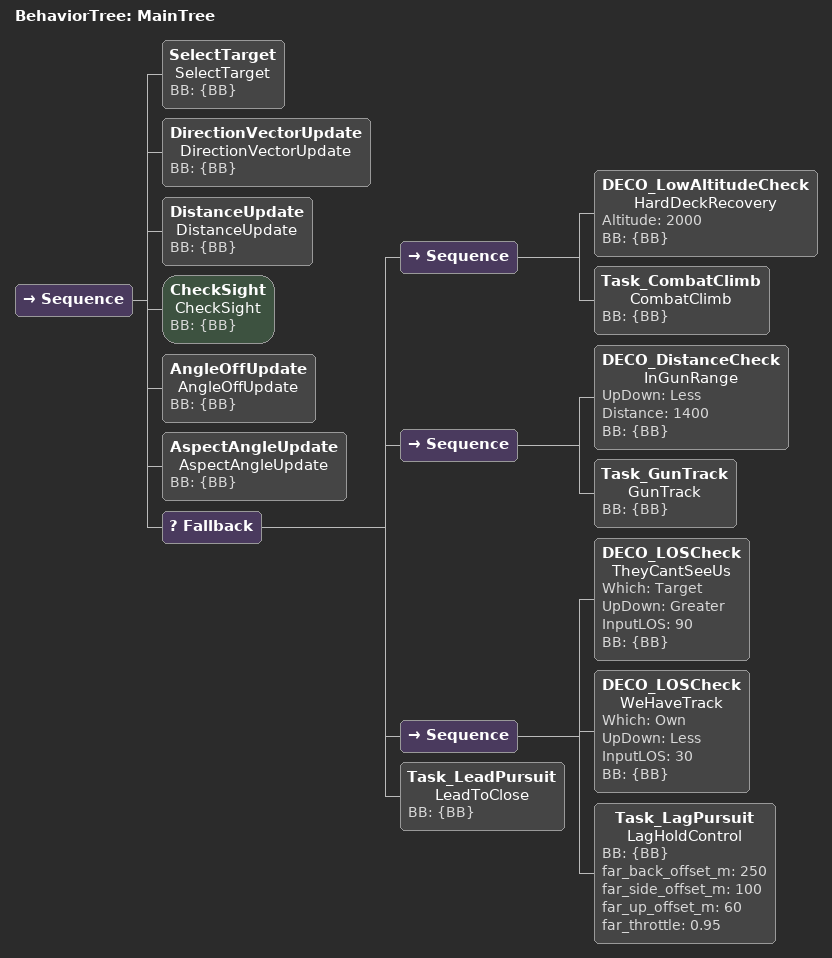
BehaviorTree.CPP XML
<root main_tree_to_execute="MainTree">
  <BehaviorTree ID="MainTree">
    <Sequence>
      <SelectTarget name="SelectTarget" BB="{BB}"/>
      <DirectionVectorUpdate name="DirectionVectorUpdate" BB="{BB}"/>
      <DistanceUpdate name="DistanceUpdate" BB="{BB}"/>
      <CheckSight name="CheckSight" BB="{BB}"/>
      <AngleOffUpdate name="AngleOffUpdate" BB="{BB}"/>
      <AspectAngleUpdate name="AspectAngleUpdate" BB="{BB}"/>

      <Fallback>
        <Sequence>
          <DECO_LowAltitudeCheck name="HardDeckRecovery" Altitude="2000" BB="{BB}"/>
          <Task_CombatClimb name="CombatClimb" BB="{BB}"/>
        </Sequence>

        <Sequence>
          <DECO_DistanceCheck name="InGunRange" UpDown="Less" Distance="1400" BB="{BB}"/>
          <Task_GunTrack name="GunTrack" BB="{BB}"/>
        </Sequence>

        <Sequence>
          <DECO_LOSCheck name="TheyCantSeeUs" Which="Target" UpDown="Greater" InputLOS="90" BB="{BB}"/>
          <DECO_LOSCheck name="WeHaveTrack" Which="Own" UpDown="Less" InputLOS="30" BB="{BB}"/>
          <Task_LagPursuit name="LagHoldControl" BB="{BB}"
            far_back_offset_m="250" far_side_offset_m="100" far_up_offset_m="60" far_throttle="0.95"/>
        </Sequence>

        <Task_LeadPursuit name="LeadToClose" BB="{BB}"/>
      </Fallback>
    </Sequence>
  </BehaviorTree>
</root>
